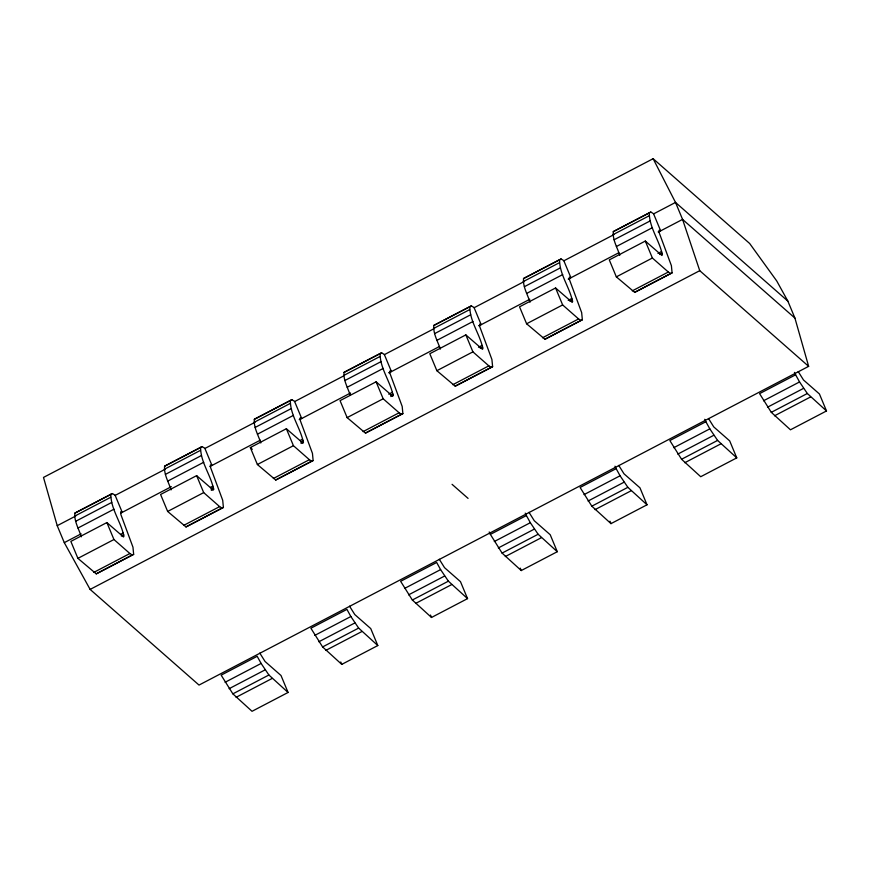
<?xml version="1.0" encoding="UTF-8"?>
<svg xmlns="http://www.w3.org/2000/svg" width="870" height="870" viewBox="0 0 870 870"><rect width="100%" height="100%" fill="white"/><g stroke="black" fill="none" stroke-linecap="round" stroke-linejoin="round"><path stroke-width="1.3" d="M81.334 536.812C78.931 529.09 74.07 521.456 74.842 513.126L112.404 493.551L115.09 495.193L122.159 512.169L120.658 511.81L120.886 514.583L132.969 547.197L133.654 554.375L96.255 573.852L77.908 558.366L70.851 541.401L106.89 522.565L123.507 536.986L123.975 536.04L123.138 533.049C119.668 520.119 110.718 507.971 110.881 494.28M171.075 489.897C168.671 482.165 163.81 474.541 164.582 466.2L202.144 446.636L204.831 448.278L211.888 465.243L210.399 464.895L210.627 467.668L222.709 500.283L223.394 507.46L185.984 526.926L167.649 511.451L160.591 494.486L196.631 475.64L213.248 490.06L213.705 489.125L212.878 486.134C209.409 473.204 200.459 461.056 200.611 447.365M260.804 442.982C258.412 435.25 253.551 427.627 254.323 419.286L291.885 399.711L294.571 401.364L301.629 418.329L299.226 419.59M301.629 418.329L300.128 417.97L300.367 420.754L312.45 453.368L313.135 460.545L275.725 480.012L257.389 464.536L250.332 447.561L286.36 428.725L302.988 443.145L303.445 442.199L302.608 439.219C299.149 426.289 290.199 414.142 290.352 400.45M350.066 394.806C347.75 387.509 343.269 380.255 344.052 372.371L381.615 352.796L384.312 354.449L391.369 371.414L388.966 372.664M391.369 371.414L389.869 371.055L390.108 373.828L402.19 406.442L402.875 413.631L365.465 433.097L347.13 417.611L340.061 400.646L376.101 381.81L392.729 396.231L393.186 395.284L392.348 392.294C388.879 379.374 379.94 367.216 380.092 353.524M440.285 349.142C437.882 341.421 433.032 333.786 433.793 325.445L471.355 305.881L474.041 307.523L481.11 324.499L478.707 325.75M481.11 324.499L479.609 324.14L479.848 326.913L491.92 359.527L492.616 366.705L455.206 386.171L436.87 370.696L429.802 353.731L465.841 334.885L482.469 349.316L482.926 348.37L482.089 345.379C478.62 332.449 469.68 320.301 469.833 306.61M530.026 302.227C527.622 294.495 522.761 286.872 523.533 278.53L561.096 258.955L563.782 260.608L570.85 277.573L568.447 278.835M570.85 277.573L569.35 277.215L569.589 279.999L581.66 312.613L582.356 319.79L544.946 339.256L526.611 323.781L519.542 306.816L555.582 287.97L572.21 302.39L572.667 301.455L571.829 298.464C568.36 285.534 559.421 273.387 559.573 259.695M619.766 255.312C617.363 247.58 612.502 239.957 613.274 231.616L650.836 212.041L653.522 213.694L660.591 230.659L658.188 231.92M660.591 230.659L659.09 230.3L659.319 233.084L671.401 265.687L672.086 272.875L634.687 292.342L616.341 276.867L609.283 259.891L645.322 241.055L661.939 255.475L662.407 254.529L661.57 251.539C658.101 238.619 649.15 226.461 649.314 212.769M653.12 158.699L43.5 477.423L57.224 525.687L64.293 542.652L90.121 589.414L199.023 685.071L808.643 366.346L794.919 318.083L787.85 301.107L776.736 280.966L749.668 243.502L653.12 158.699L675.511 202.427L682.569 219.403L699.741 270.679L808.643 366.346M112.404 493.551L74.842 513.126M202.144 446.636L164.582 466.2M291.885 399.711L254.323 419.286M381.615 352.796L344.052 372.371M471.355 305.881L433.793 325.445M561.096 258.955L523.533 278.53M650.836 212.041L613.274 231.616M74.602 516.171L110.642 497.335M164.343 469.256L200.383 450.41M254.083 422.341L290.112 403.495M343.824 375.416L379.853 356.58M433.554 328.501L469.593 309.655M523.294 281.586L559.334 262.74M613.035 234.661L649.074 215.825M57.224 525.687L75.679 516.04M115.166 495.389L165.289 469.191M204.907 448.474L255.03 422.265M294.647 401.559L343.574 375.971M384.388 354.634L434.511 328.436M474.128 307.719L524.251 281.51M563.869 260.804L613.981 234.595M653.598 213.889L675.511 202.427L787.85 301.107M75.679 521.282L111.708 502.447M165.42 474.367L201.448 455.521M255.149 427.442L291.189 408.606M344.89 380.527L380.929 361.692M434.63 333.612L470.67 314.766M524.371 286.698L560.41 267.851M614.111 239.772L650.14 220.936M77.963 528.025L114.003 509.178M167.703 481.099L203.743 462.264M257.444 434.184L293.484 415.349M347.184 387.27L383.224 368.423M436.925 340.355L472.954 321.508M526.665 293.429L562.694 274.594M616.395 246.514L652.435 227.668M64.293 542.652L81.127 533.843M120.832 513.093L171.346 486.678M209.844 466.559L260.358 440.144M300.052 419.383L350.577 392.979M389.064 372.849L439.589 346.434M479.283 325.685L529.808 299.269M568.295 279.139L618.82 252.735M658.514 231.975L682.569 219.403L794.919 318.083M120.734 534.31L123.138 533.049M210.475 487.385L212.878 486.134M300.204 440.47L302.608 439.219M388.749 394.186L392.348 392.294M478.489 347.26L482.089 345.379M568.219 300.346L571.829 298.464M657.959 253.431L661.57 251.539M77.908 558.366L113.948 539.53L129.891 553.527L132.284 555.006L133.654 554.375M167.649 511.451L203.689 492.616L219.631 506.612L222.024 508.091L223.394 507.46M257.389 464.536L293.429 445.69L309.372 459.697L311.764 461.165L313.135 460.545M347.13 417.611L383.17 398.775L399.102 412.771L401.505 414.25L402.875 413.631M436.87 370.696L472.91 351.861L488.842 365.857L491.245 367.336L492.616 366.705M526.611 323.781L562.64 304.935L578.583 318.942L580.975 320.421L582.356 319.79M616.341 276.867L652.38 258.02L668.323 272.027L670.716 273.495L672.086 272.875M121.3 536.007L123.703 534.756M211.04 489.092L213.444 487.831M300.781 442.178L303.184 440.916M390.521 395.252L392.925 394.001M480.262 348.337L482.665 347.087M570.002 301.422L572.406 300.161M659.732 254.497L662.135 253.246M211.312 490.375L213.705 489.125M301.042 443.461L303.445 442.199M390.782 396.546L393.186 395.284M93.851 572.373L129.891 553.527M183.592 525.447L219.631 506.612M273.332 478.533L309.372 459.697M363.073 431.618L399.102 412.771M452.813 384.703L488.842 365.857M542.543 337.777L578.583 318.942M632.283 290.863L668.323 272.027M96.255 573.852L132.284 555.006M185.984 526.926L222.024 508.091M275.725 480.012L311.764 461.165M365.465 433.097L401.505 414.25M455.206 386.171L491.245 367.336M544.946 339.256L580.975 320.421M634.687 292.342L670.716 273.495M90.121 589.414L699.741 270.679M529.014 512.332L534.278 520.738L550.221 534.745L557.279 551.71L521.25 570.557L502.088 553.092L490.375 534.397L526.404 515.551L525.241 513.126M614.981 466.211L616.145 468.636L580.105 487.483L591.828 506.177L610.99 523.631L647.019 504.796L639.961 487.82L624.018 473.824L618.755 465.417M704.722 419.296L705.885 421.722L669.846 440.557L681.569 459.262L700.72 476.716L736.76 457.87L729.702 440.905L713.759 426.909L708.495 418.503M794.451 372.382L795.626 374.807L759.586 393.642L771.298 412.337L790.46 429.802L826.5 410.955L819.442 393.99L803.499 379.983L798.225 371.577M225.08 682.287L261.12 663.451L268.906 675.011L288.068 692.466L252.028 711.301L232.866 693.847L221.154 675.153L257.194 656.306L261.12 663.451M314.82 635.372L350.849 616.525L358.647 628.086L377.808 645.551L341.769 664.386L322.607 646.932L310.894 628.227L346.934 609.391L350.849 616.525M404.55 588.457L440.59 569.611L448.387 581.171L467.549 598.625L431.509 617.472L412.347 600.017L400.635 581.312L436.664 562.477L440.59 569.611M494.29 541.531L530.33 522.696L538.128 534.256L557.279 551.71M584.031 494.617L620.071 475.781L627.857 487.33L647.019 504.796M673.771 447.702L709.811 428.856L717.598 440.416L736.76 457.87M763.512 400.787L799.552 381.941L807.338 393.501L826.5 410.955M229.093 688.703L265.132 669.856M318.833 641.777L354.873 622.942M408.574 594.862L444.613 576.027M498.314 547.948L534.343 529.101M588.055 501.033L624.084 482.187M677.784 454.107L713.824 435.272M767.525 407.193L803.565 388.357M232.866 693.847L268.906 675.011M322.607 646.932L358.647 628.086M412.347 600.017L448.387 581.171M502.088 553.092L538.128 534.256M591.828 506.177L627.857 487.33M681.569 459.262L717.598 440.416M771.298 412.337L807.338 393.501M236.096 697.305L272.125 678.459M325.826 650.39L361.866 631.544M415.566 603.465L451.606 584.629M505.307 556.55L541.347 537.714M595.047 509.635L631.087 490.789M684.788 462.72L720.817 443.874M774.528 415.795L810.557 396.959M452.063 484.329L468.071 498.39M250.332 447.561L252.322 449.311M795.626 374.807L799.552 381.941M705.885 421.722L709.811 428.856M616.145 468.636L620.071 475.781M526.404 515.551L530.33 522.696M489.201 531.972L490.375 534.397M439.274 559.247L444.537 567.664L460.48 581.66L467.549 598.625M349.533 606.172L354.808 614.579L370.74 628.575L377.808 645.551M259.793 653.087L265.067 661.494L281.01 675.501L288.068 692.466M645.322 241.055L652.38 258.02M555.582 287.97L562.64 304.935M609.979 521.206L610.99 523.631M465.841 334.885L472.91 351.861M520.238 568.132L521.25 570.557M376.101 381.81L383.17 398.775M430.498 615.046L431.509 617.472M286.36 428.725L293.429 445.69M340.757 661.961L341.769 664.386M196.631 475.64L203.689 492.616M106.89 522.565L113.948 539.53"/></g></svg>
